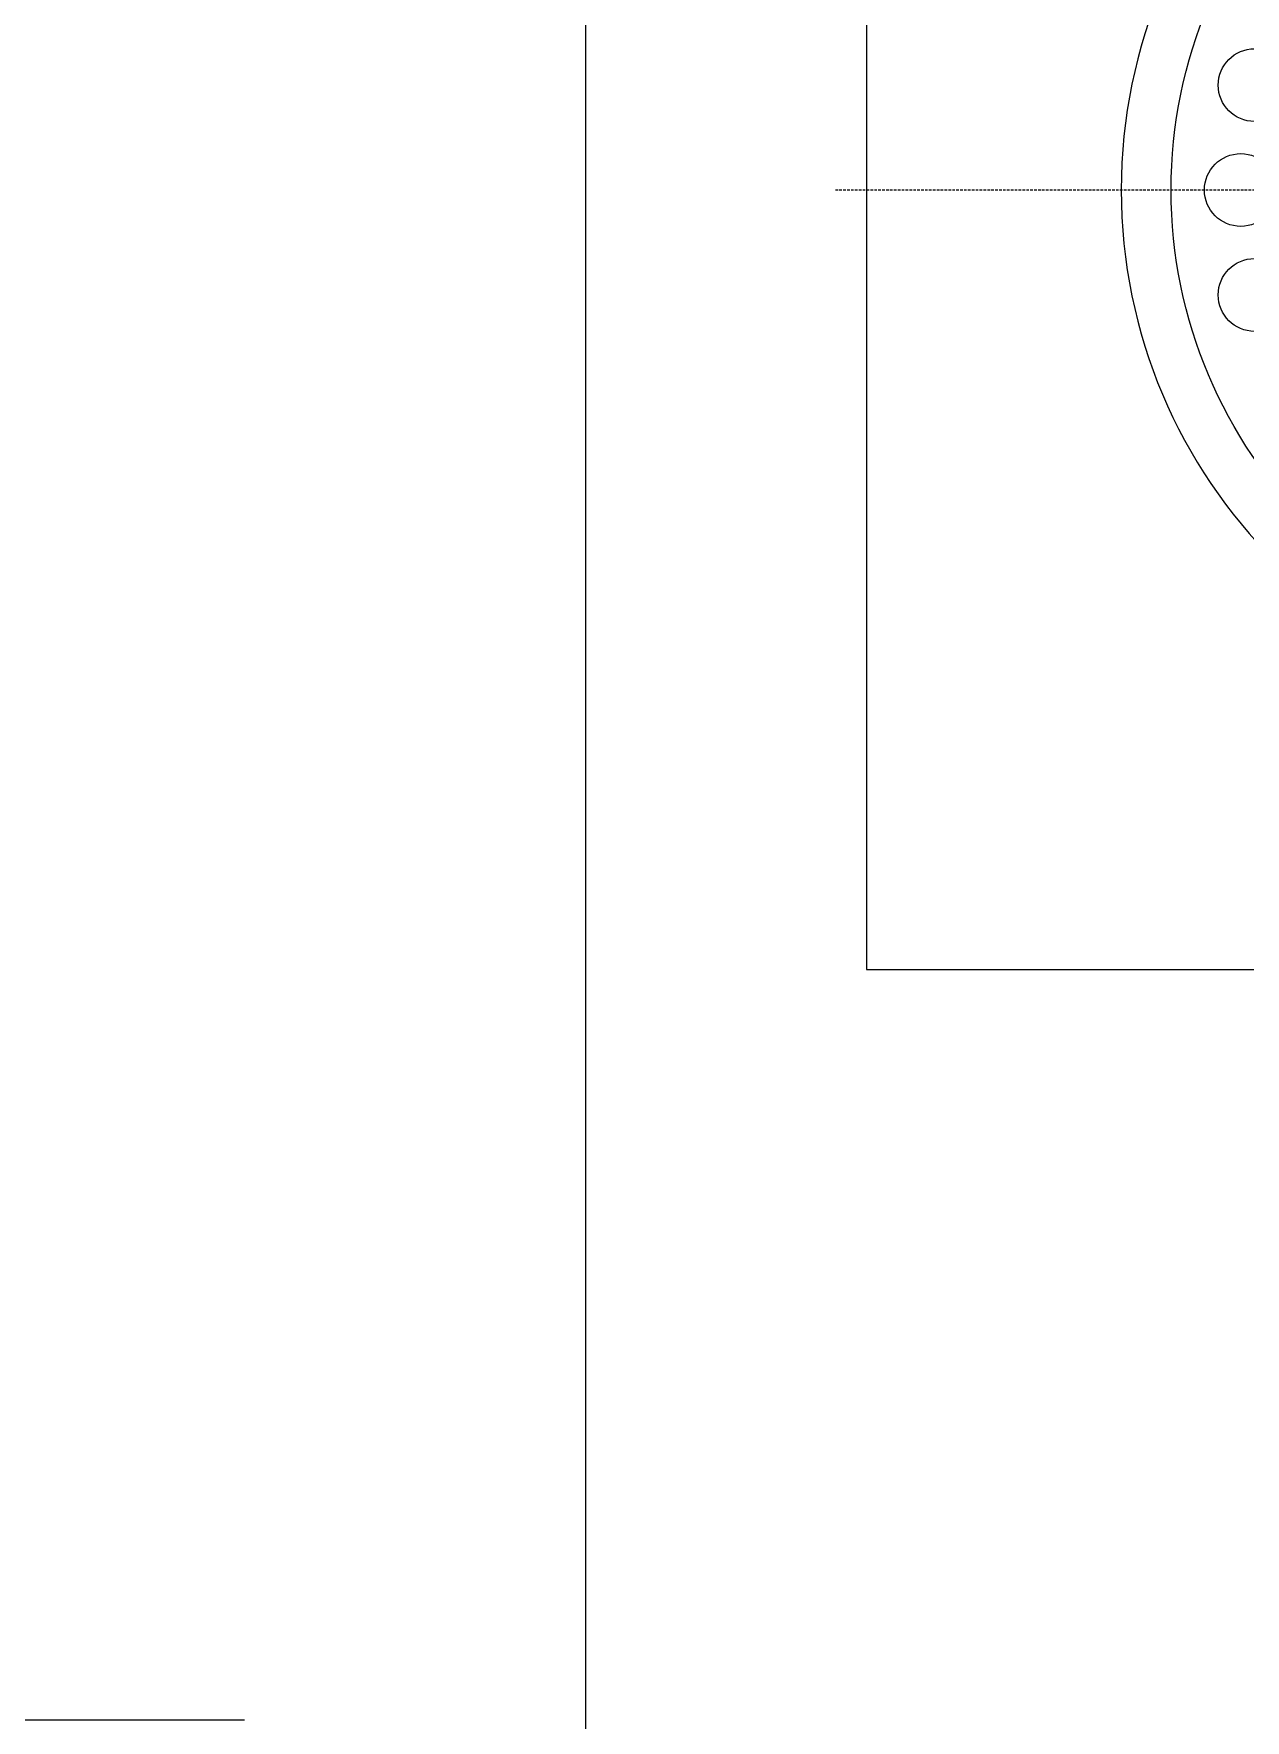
# Model space of a CAD drawing. Header units: millimetres. Extents: x -8913 to 62688, y -13000 to 43000.
# Drawn here: x 39499.4 to 39616, y 16792.8 to 16955.1 of the extents above; entities that cross this region are included whole.
import ezdxf

# ---------------------------------------------------------------- set-up
doc = ezdxf.new("R2010")
doc.units = ezdxf.units.MM
doc.header["$MEASUREMENT"] = 0
doc.linetypes.add('1735 X DT-5BR-FFP$0$HIDDEN', pattern=[0.375, 0.25, -0.125])
doc.linetypes.add('HIDDEN', pattern=[0.375, 0.25, -0.125])
for name, color, linetype, lineweight in [('1735 X DT-5BR-FFP$0$N--DRAINPOINT', 251, 'Continuous', 18), ('1735 X DT-5BR-FFP$0$N--SANITARY-0', 8, 'Continuous', 13), ('1735 X DT-5BR-FFP$0$N--SANITARY-1', 9, 'Continuous', 18), ('N--DRAINPOINT', 251, 'Continuous', 18), ('Z--X-REF', 7, 'Continuous', 0)]:
    doc.layers.add(name, color=color, linetype=linetype, lineweight=lineweight)

# ---------------------------------------------------------------- blocks, each defined once
blk = doc.blocks.new('1735 X DT-5BR-FFP$0$A$C5bb82100')
at = {"layer": '1735 X DT-5BR-FFP$0$N--SANITARY-0'}
blk.add_line((529.84, -275), (19.91, -275), dxfattribs=at)
blk = doc.blocks.new('1735 X DT-5BR-FFP$0$FD_150x150')
at = {"layer": '1735 X DT-5BR-FFP$0$N--DRAINPOINT', "ltscale": 5}
for p, q in [((-26044.74, 12844.1), (-26044.74, 12694.1)), ((-26020.22, 12770.43), (-26020.22, 12770.43))]:
    blk.add_line(p, q, dxfattribs=at)
at = {"layer": '1735 X DT-5BR-FFP$0$N--DRAINPOINT', "linetype": '1735 X DT-5BR-FFP$0$HIDDEN'}
blk.add_line((-26047.74, 12769.1), (-25891.74, 12769.1), dxfattribs=at)
at = {"layer": '1735 X DT-5BR-FFP$0$N--DRAINPOINT', "ltscale": 0.1}
for p, q in [((-26044.74, 12716.6), (-26044.74, 12716.6)), ((-26044.74, 12694.1), (-25969.74, 12694.1))]:
    blk.add_line(p, q, dxfattribs=at)
at = {"layer": '1735 X DT-5BR-FFP$0$N--DRAINPOINT', "ltscale": 5}
for points, knots in [([(-25969.74, 12819.6), (-25997.63, 12819.6), (-26020.24, 12796.99), (-26020.24, 12769.1), (-26020.24, 12741.21), (-25997.63, 12718.6), (-25969.74, 12718.6)], [0, 0, 0, 0, 1, 1, 1, 2, 2, 2, 2]), ([(-26015.44, 12769.1), (-26015.44, 12743.86), (-25994.98, 12723.4), (-25969.74, 12723.4), (-25944.5, 12723.4), (-25924.04, 12743.86), (-25924.04, 12769.1), (-25924.04, 12794.34), (-25944.5, 12814.8), (-25969.74, 12814.8), (-25994.98, 12814.8), (-26015.44, 12794.34), (-26015.44, 12769.1), (-26015.44, 12769.1), (-26015.44, 12769.1), (-26015.44, 12769.1)], [0, 0, 0, 0, 1, 1, 1, 2, 2, 2, 3, 3, 3, 4, 4, 4, 5, 5, 5, 5]), ([(-26010.91, 12779.19), (-26010.91, 12777.26), (-26009.34, 12775.69), (-26007.41, 12775.69), (-26005.48, 12775.69), (-26003.91, 12777.26), (-26003.91, 12779.19), (-26003.91, 12781.12), (-26005.48, 12782.69), (-26007.41, 12782.69), (-26009.34, 12782.69), (-26010.91, 12781.12), (-26010.91, 12779.19), (-26010.91, 12779.19), (-26010.91, 12779.19), (-26010.91, 12779.19)], [0, 0, 0, 0, 1, 1, 1, 2, 2, 2, 3, 3, 3, 4, 4, 4, 5, 5, 5, 5]), ([(-26012.24, 12769.1), (-26012.24, 12767.17), (-26010.67, 12765.6), (-26008.74, 12765.6), (-26006.8, 12765.6), (-26005.24, 12767.17), (-26005.24, 12769.1), (-26005.24, 12771.03), (-26006.8, 12772.6), (-26008.74, 12772.6), (-26010.67, 12772.6), (-26012.24, 12771.03), (-26012.24, 12769.1), (-26012.24, 12769.1), (-26012.24, 12769.1), (-26012.24, 12769.1)], [0, 0, 0, 0, 1, 1, 1, 2, 2, 2, 3, 3, 3, 4, 4, 4, 5, 5, 5, 5]), ([(-26010.91, 12759), (-26010.91, 12757.07), (-26009.34, 12755.5), (-26007.41, 12755.5), (-26005.48, 12755.5), (-26003.91, 12757.07), (-26003.91, 12759), (-26003.91, 12760.94), (-26005.48, 12762.5), (-26007.41, 12762.5), (-26009.34, 12762.5), (-26010.91, 12760.94), (-26010.91, 12759), (-26010.91, 12759), (-26010.91, 12759), (-26010.91, 12759)], [0, 0, 0, 0, 1, 1, 1, 2, 2, 2, 3, 3, 3, 4, 4, 4, 5, 5, 5, 5])]:
    blk.add_open_spline(points, degree=3, knots=knots, dxfattribs=at)
blk = doc.blocks.new('1735 X DT-5BR-FFP$0$DT FF_DRAIN POINT')
at = {"layer": '1735 X DT-5BR-FFP$0$N--DRAINPOINT', "ltscale": 5}
blk.add_blockref('1735 X DT-5BR-FFP$0$FD_150x150', (72470.77, 4260.92), dxfattribs=at)
blk = doc.blocks.new('1735 X DT-5BR-FFP')
at = {"layer": '1735 X DT-5BR-FFP$0$N--SANITARY-1'}
blk.add_lwpolyline([(3765.02, 15915), (3765.02, 17085)], dxfattribs=at)
at = {"layer": '1735 X DT-5BR-FFP$0$N--DRAINPOINT', "ltscale": 5}
blk.add_blockref('1735 X DT-5BR-FFP$0$DT FF_DRAIN POINT', (-42633.98, -90), dxfattribs=at)
at = {"layer": '1735 X DT-5BR-FFP$0$N--SANITARY-0', "xscale": -0.8827493178386049, "yscale": 0.8827493178386049, "zscale": 0.8827493178386049, "rotation": 180}
blk.add_blockref('1735 X DT-5BR-FFP$0$A$C5bb82100', (3264.48, 16550.03), dxfattribs=at)
blk = doc.blocks.new('FD_150x150')
at = {"layer": 'N--DRAINPOINT', "ltscale": 5}
for p, q in [((-26044.74, 12844.1), (-26044.74, 12694.1)), ((-26020.22, 12770.43), (-26020.22, 12770.43))]:
    blk.add_line(p, q, dxfattribs=at)
at = {"layer": 'N--DRAINPOINT', "linetype": 'HIDDEN'}
blk.add_line((-26047.74, 12769.1), (-25891.74, 12769.1), dxfattribs=at)
at = {"layer": 'N--DRAINPOINT', "ltscale": 0.1}
for p, q in [((-26044.74, 12716.6), (-26044.74, 12716.6)), ((-26044.74, 12694.1), (-25969.74, 12694.1))]:
    blk.add_line(p, q, dxfattribs=at)
at = {"layer": 'N--DRAINPOINT', "ltscale": 5}
for points, knots in [([(-25969.74, 12819.6), (-25997.63, 12819.6), (-26020.24, 12796.99), (-26020.24, 12769.1), (-26020.24, 12741.21), (-25997.63, 12718.6), (-25969.74, 12718.6)], [0, 0, 0, 0, 1, 1, 1, 2, 2, 2, 2]), ([(-26015.44, 12769.1), (-26015.44, 12743.86), (-25994.98, 12723.4), (-25969.74, 12723.4), (-25944.5, 12723.4), (-25924.04, 12743.86), (-25924.04, 12769.1), (-25924.04, 12794.34), (-25944.5, 12814.8), (-25969.74, 12814.8), (-25994.98, 12814.8), (-26015.44, 12794.34), (-26015.44, 12769.1), (-26015.44, 12769.1), (-26015.44, 12769.1), (-26015.44, 12769.1)], [0, 0, 0, 0, 1, 1, 1, 2, 2, 2, 3, 3, 3, 4, 4, 4, 5, 5, 5, 5]), ([(-26010.91, 12779.19), (-26010.91, 12777.26), (-26009.34, 12775.69), (-26007.41, 12775.69), (-26005.48, 12775.69), (-26003.91, 12777.26), (-26003.91, 12779.19), (-26003.91, 12781.12), (-26005.48, 12782.69), (-26007.41, 12782.69), (-26009.34, 12782.69), (-26010.91, 12781.12), (-26010.91, 12779.19), (-26010.91, 12779.19), (-26010.91, 12779.19), (-26010.91, 12779.19)], [0, 0, 0, 0, 1, 1, 1, 2, 2, 2, 3, 3, 3, 4, 4, 4, 5, 5, 5, 5]), ([(-26012.24, 12769.1), (-26012.24, 12767.17), (-26010.67, 12765.6), (-26008.74, 12765.6), (-26006.8, 12765.6), (-26005.24, 12767.17), (-26005.24, 12769.1), (-26005.24, 12771.03), (-26006.8, 12772.6), (-26008.74, 12772.6), (-26010.67, 12772.6), (-26012.24, 12771.03), (-26012.24, 12769.1), (-26012.24, 12769.1), (-26012.24, 12769.1), (-26012.24, 12769.1)], [0, 0, 0, 0, 1, 1, 1, 2, 2, 2, 3, 3, 3, 4, 4, 4, 5, 5, 5, 5]), ([(-26010.91, 12759), (-26010.91, 12757.07), (-26009.34, 12755.5), (-26007.41, 12755.5), (-26005.48, 12755.5), (-26003.91, 12757.07), (-26003.91, 12759), (-26003.91, 12760.94), (-26005.48, 12762.5), (-26007.41, 12762.5), (-26009.34, 12762.5), (-26010.91, 12760.94), (-26010.91, 12759), (-26010.91, 12759), (-26010.91, 12759), (-26010.91, 12759)], [0, 0, 0, 0, 1, 1, 1, 2, 2, 2, 3, 3, 3, 4, 4, 4, 5, 5, 5, 5])]:
    blk.add_open_spline(points, degree=3, knots=knots, dxfattribs=at)
blk = doc.blocks.new('DT FF_DRAIN POINT')
at = {"layer": 'N--DRAINPOINT', "ltscale": 5}
blk.add_blockref('FD_150x150', (72470.77, 4260.92), dxfattribs=at)
blk = doc.blocks.new('A$C5A397BC0')
at = {"layer": 'N--DRAINPOINT', "ltscale": 5}
blk.add_blockref('DT FF_DRAIN POINT', (-57633.98, -6540), dxfattribs=at)

msp = doc.modelspace()

# ---------------------------------------------------------------- block references
at = {"layer": 'Z--X-REF'}
msp.add_blockref('1735 X DT-5BR-FFP', (35787.5, 0), dxfattribs=at)

# ---------------------------------------------------------------- next in the draw order: block references
at = {"layer": 'N--DRAINPOINT'}
msp.add_blockref('A$C5A397BC0', (50787.5, 6450), dxfattribs=at)

doc.saveas('drawing.dxf')
